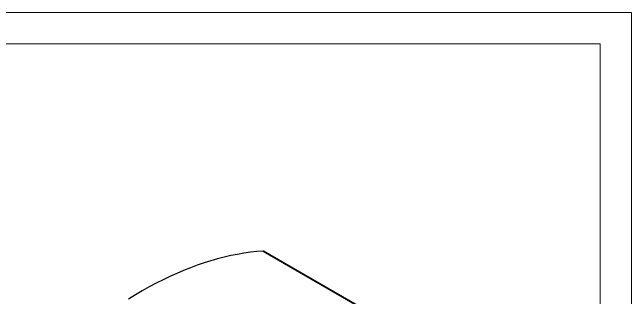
# Model space of a CAD drawing. Header units: millimetres. Extents: x -2163 to 3777, y -950 to 3250.
# Drawn here: x 1804 to 3777, y 2341 to 3250 of the extents above; entities that cross this region are included whole.
import ezdxf

# ---------------------------------------------------------------- set-up
doc = ezdxf.new("R2010")
doc.units = ezdxf.units.MM
doc.layers.add('tabelka', color=155, linetype='Continuous')

# ---------------------------------------------------------------- blocks, each defined once
blk = doc.blocks.new('izometria')
for p, q in [((-4139.26, 1406.44), (-3856.42, 1243.16)), ((-3856.2, 1243.12), (-4139.05, 1406.4))]:
    blk.add_line(p, q)
at = {"flags": 128}
for points in [[(-4139.26, 1406.44), (-4149.39, 1405.63), (-4159.62, 1404.5), (-4169.94, 1403.04), (-4180.35, 1401.25), (-4190.84, 1399.15), (-4201.4, 1396.72), (-4212.03, 1393.98), (-4222.73, 1390.91), (-4233.48, 1387.53), (-4244.29, 1383.83), (-4255.15, 1379.82), (-4266.05, 1375.5), (-4276.98, 1370.87), (-4287.95, 1365.94), (-4298.94, 1360.7), (-4309.95, 1355.16), (-4320.97, 1349.32), (-4332, 1343.18), (-4343.03, 1336.76), (-4354.05, 1330.04)], [(-4139.05, 1406.4), (-4139.14, 1406.43), (-4139.26, 1406.44)]]:
    blk.add_lwpolyline(points, dxfattribs=at)

msp = doc.modelspace()

# ---------------------------------------------------------------- linework, layer by layer
at = {"layer": 'tabelka', "lineweight": 5}
for points in [[(-2162.63, 3250.46), (3777.37, 3250.46), (3777.37, -949.54), (-2162.63, -949.54)], [(-2062.63, 3150.46), (3677.37, 3150.46), (3677.37, -849.54), (-2062.63, -849.54)]]:
    msp.add_lwpolyline(points, close=True, dxfattribs=at)

# ---------------------------------------------------------------- block references
at = {"xscale": 2, "yscale": 2, "zscale": 2}
msp.add_blockref('izometria', (10881.79, -323.31), dxfattribs=at)

doc.saveas('drawing.dxf')
